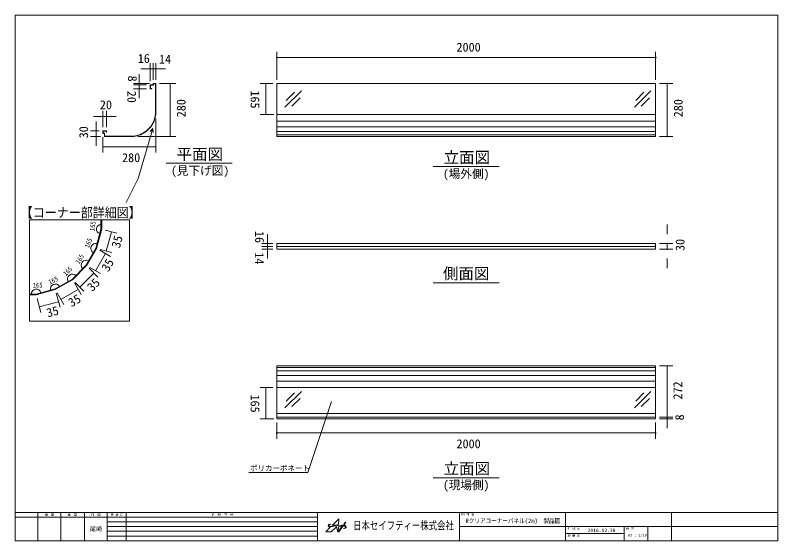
# Model space of a CAD drawing. Units: millimetres, scale not verified. Extents: x -2012 to 2012, y -1388 to 1388.
import ezdxf
from ezdxf.enums import TextEntityAlignment as Align

# ---------------------------------------------------------------- set-up
doc = ezdxf.new("R2010")
doc.units = ezdxf.units.MM
doc.header["$LTSCALE"] = 8
doc.header["$PDMODE"] = 32
doc.header["$PDSIZE"] = 4
for name, color, linetype, lineweight in [('0-0_(2m)Rｺｰﾅｰﾊﾟﾈﾙ', 7, 'Continuous', 9), ('0-1_0', 7, 'Continuous', 9), ('1-0_ﾛｺﾞ', 4, 'Continuous', 5), ('1-1_図面枠', 7, 'Continuous', 9)]:
    doc.layers.add(name, color=color, linetype=linetype, lineweight=lineweight)
doc.styles.add('ＭＳ ゴシック', font='')
doc.styles.get('ＭＳ ゴシック').set_extended_font_data('MS Gothic')

msp = doc.modelspace()

# ---------------------------------------------------------------- linework, layer by layer
at = {"layer": '0-0_(2m)Rｺｰﾅｰﾊﾟﾈﾙ'}
for p, q in [((-2012.5, 1387.5), (-2012.5, -1387.5)), ((-1284.182, 1019.213), (-1300.182, 1019.198)), ((-1300.182, 1019.198), (-1300.164, 999.198)), ((-1270.189, 1027.226), (-1284.189, 1027.213)), ((-1284.189, 1027.213), (-1284.182, 1019.213)), ((-1271.388, 1026.025), (-1282.988, 1026.014)), ((-1271.388, 1026.025), (-1271.388, 862.651)), ((-1270.189, 1027.226), (-1270.189, 862.651)), ((-632.09, 1027.226), (-632.09, 747.223)), ((-632.09, 1027.226), (1367.91, 1027.226)), ((1367.91, 1027.226), (1367.91, 747.223)), ((-1291.664, 999.206), (-1300.164, 999.198)), ((-1291.665, 1000.406), (-1298.965, 1000.399)), ((-1291.665, 1000.406), (-1291.664, 999.206)), ((-588.736, 901.445), (-501.748, 988.433)), ((-581.758, 937.962), (-538.265, 981.455)), ((1255.629, 901.445), (1342.617, 988.433)), ((1262.606, 937.962), (1306.1, 981.455)), ((-552.046, 908.248), (-508.551, 951.742)), ((1292.319, 908.248), (1335.813, 951.742)), ((-1280.446, 828.844), (-1271.388, 862.651)), ((-1279.247, 828.844), (-1270.189, 862.651)), ((-1270.189, 862.651), (-1271.388, 862.651)), ((1367.91, 862.651), (-632.09, 862.651)), ((-1297.507, 799.293), (-1280.446, 828.844)), ((-1296.747, 798.533), (-1279.247, 828.844)), ((-1280.446, 828.844), (-1279.247, 828.844)), ((1367.91, 828.844), (-632.09, 828.844)), ((-1530.148, 777.223), (-1550.148, 777.223)), ((-1550.148, 763.223), (-1550.148, 777.223)), ((-1531.348, 776.023), (-1548.948, 776.023)), ((-1531.348, 768.723), (-1531.348, 776.023)), ((-1530.148, 768.723), (-1531.348, 768.723)), ((-1530.148, 768.723), (-1530.148, 777.223)), ((-1321.496, 774.983), (-1351.807, 757.483)), ((-1321.496, 773.784), (-1351.807, 756.284)), ((-1321.496, 773.784), (-1296.747, 798.533)), ((-1321.496, 773.784), (-1321.496, 774.983)), ((1367.91, 798.538), (-632.09, 798.538)), ((1367.91, 773.784), (-632.09, 773.784)), ((-1542.148, 763.223), (-1550.148, 763.223)), ((-1542.15, 747.225), (-1385.614, 747.223)), ((-1542.148, 747.223), (-1542.148, 763.223)), ((-1540.948, 748.423), (-1540.948, 764.423)), ((-1540.948, 748.423), (-1385.614, 748.423)), ((-1351.807, 757.483), (-1385.614, 748.425)), ((-1351.807, 756.284), (-1385.614, 747.226)), ((-1385.614, 747.225), (-1385.614, 748.423)), ((-1351.807, 757.483), (-1351.807, 756.284)), ((1367.91, 756.284), (-632.09, 756.284)), ((-632.09, 747.223), (1367.91, 747.223)), ((-1559.899, 306.347), (-1559.898, 257.618)), ((-1556.302, 306.347), (-1556.302, 257.618)), ((-1587.074, 156.196), (-1559.898, 257.618)), ((-1583.478, 156.196), (-1556.302, 257.618)), ((-1556.302, 257.618), (-1559.898, 257.618)), ((-632.09, 182.294), (1367.91, 182.294)), ((-632.09, 166.294), (1367.91, 166.294)), ((1367.91, 182.294), (1367.91, 152.294)), ((-1638.258, 67.543), (-1587.074, 156.196)), ((-1635.978, 65.263), (-1583.478, 156.196)), ((-1587.074, 156.196), (-1583.478, 156.196)), ((-1710.223, -8.983), (-1635.978, 65.263)), ((-1710.223, -5.386), (-1801.156, -57.886)), ((-1710.223, -8.983), (-1801.156, -61.483)), ((-1710.223, -8.983), (-1710.223, -5.386)), ((-1801.156, -57.886), (-1902.578, -85.062)), ((-1801.156, -61.483), (-1902.578, -88.659)), ((-1801.156, -57.886), (-1801.156, -61.483)), ((-1937.705, -85.066), (-1902.578, -85.066)), ((-1937.705, -88.662), (-1902.578, -88.666)), ((-1902.578, -88.662), (-1902.578, -85.066)), ((-632.09, -743.383), (-632.09, -463.382)), ((-632.09, -463.382), (1367.91, -463.382)), ((1367.91, -472.442), (-632.09, -472.442)), ((1367.91, -743.383), (1367.91, -463.382)), ((1367.91, -489.942), (-632.09, -489.942)), ((1367.91, -514.696), (-632.09, -514.696)), ((1367.91, -545.002), (-632.09, -545.002)), ((1367.91, -578.81), (-632.09, -578.81)), ((-588.736, -686.116), (-501.748, -599.128)), ((1255.629, -686.116), (1342.617, -599.128)), ((-581.758, -649.599), (-538.265, -606.105)), ((-552.046, -679.312), (-508.551, -635.818)), ((1262.606, -649.599), (1306.1, -606.105)), ((1292.319, -679.312), (1335.813, -635.818)), ((-632.09, -715.383), (1367.91, -715.383)), ((-632.09, -735.383), (1367.91, -735.383)), ((-632.09, -743.383), (1367.91, -743.383))]:
    msp.add_line(p, q, dxfattribs=at)
for points in [[(-1282.988, 1026.014), (-1282.981, 1018.014), (-1298.981, 1017.999), (-1298.965, 1000.399)], [(-1540.948, 764.423), (-1548.948, 764.423), (-1548.948, 776.023)], [(-1321.496, 774.983), (-1297.507, 799.293), (-1296.744, 798.539)], [(-632.09, 182.294), (-632.09, 152.294), (1367.91, 152.294)], [(-1710.223, -5.386), (-1638.258, 67.543), (-1635.966, 65.282)]]:
    msp.add_lwpolyline(points, dxfattribs=at)
at = {"layer": '0-1_0'}
for p, q in [((-632.09, 1047.226), (-632.09, 1194.872)), ((1367.91, 1047.226), (1367.91, 1194.872)), ((-1300.182, 1039.198), (-1300.182, 1134.845)), ((-1284.182, 1047.198), (-1284.182, 1134.845)), ((-1284.182, 1047.198), (-1284.182, 1134.845)), ((-1270.182, 1047.198), (-1270.182, 1134.845)), ((1367.91, 1164.872), (-632.09, 1164.872)), ((-582.09, 1164.872), (1317.91, 1164.872)), ((-1300.182, 1104.845), (-1350.182, 1104.845)), ((-1284.182, 1104.845), (-1334.182, 1104.845)), ((-1284.182, 1104.845), (-1300.182, 1104.845)), ((-1284.182, 1104.845), (-1234.182, 1104.845)), ((-1270.182, 1104.845), (-1284.182, 1104.845)), ((-1270.182, 1104.845), (-1220.182, 1104.845)), ((-1357.828, 1027.198), (-1357.828, 1077.198)), ((-1357.828, 1019.198), (-1357.828, 1069.198)), ((-1304.182, 1027.198), (-1387.828, 1027.198)), ((-1320.182, 1019.198), (-1387.828, 1019.198)), ((-1320.182, 1019.198), (-1387.828, 1019.198)), ((-1357.828, 1027.198), (-1357.828, 1019.198)), ((-1357.828, 1019.198), (-1357.828, 969.198)), ((-1357.828, 1019.198), (-1357.828, 999.198)), ((-1250.189, 1027.226), (-1165.326, 1027.226)), ((-1195.326, 1027.226), (-1195.326, 747.226)), ((-652.09, 1027.226), (-719.97, 1027.226)), ((-689.97, 862.651), (-689.97, 1027.226)), ((1387.91, 1027.226), (1458.485, 1027.226)), ((1428.485, 747.223), (1428.485, 1027.226)), ((-1320.182, 999.198), (-1387.828, 999.198)), ((-1357.828, 999.198), (-1357.828, 949.198)), ((1428.485, 977.226), (1428.485, 797.223)), ((-1550.148, 852.299), (-1600.148, 852.299)), ((-1550.148, 797.223), (-1550.148, 882.299)), ((-1530.148, 852.299), (-1550.148, 852.299)), ((-1530.148, 797.223), (-1530.148, 882.299)), ((-1530.148, 852.299), (-1480.148, 852.299)), ((-647.412, 862.651), (-719.97, 862.651)), ((-1585.148, 777.223), (-1585.148, 827.223)), ((-1270.146, 842.651), (-1270.146, 663.199)), ((-1570.148, 777.223), (-1615.148, 777.223)), ((-1585.148, 777.223), (-1585.148, 747.223)), ((-1286.158, 790.271), (-1362.866, 526.29)), ((-1286.158, 790.271), (-1299.886, 772.732)), ((-1286.158, 790.271), (-1283.984, 768.928)), ((-1562.148, 747.223), (-1615.148, 747.223)), ((-1585.148, 747.223), (-1585.148, 697.223)), ((-1550.148, 743.223), (-1550.148, 663.199)), ((-1365.614, 747.226), (-1165.326, 747.226)), ((1387.91, 747.223), (1458.485, 747.223)), ((-1270.146, 693.199), (-1550.148, 693.199)), ((-1362.866, 526.29), (-1427.074, 399.455)), ((-1937.705, 306.347), (-1937.705, -227.466)), ((1428.485, 232.294), (1428.485, 282.294)), ((-680.634, 182.294), (-680.634, 232.294)), ((-680.634, 166.294), (-680.634, 216.294)), ((-652.09, 182.294), (-710.634, 182.294)), ((-652.09, 166.294), (-710.634, 166.294)), ((-652.09, 166.294), (-710.634, 166.294)), ((-680.634, 166.294), (-680.634, 182.294)), ((-680.634, 166.294), (-680.634, 116.294)), ((-680.634, 152.294), (-680.634, 166.294)), ((1387.91, 182.294), (1458.485, 182.294)), ((-652.09, 152.294), (-710.634, 152.294)), ((-680.634, 152.294), (-680.634, 102.294)), ((1387.91, 152.294), (1458.485, 152.294)), ((1428.485, 102.294), (1428.485, 52.294)), ((-1937.705, -227.466), (-1409.279, -227.466)), ((1387.91, -463.382), (1458.485, -463.382)), ((1428.485, -463.382), (1428.485, -735.383)), ((-652.09, -578.81), (-719.97, -578.81)), ((-689.97, -743.383), (-689.97, -578.81)), ((-342.509, -652.474), (-467.992, -1026.381)), ((1428.485, -735.383), (1428.485, -685.383)), ((-647.412, -743.383), (-719.97, -743.383)), ((-632.09, -763.383), (-632.09, -848.489)), ((1367.91, -763.383), (1367.91, -848.489)), ((1387.91, -735.383), (1458.485, -735.383)), ((1387.91, -735.383), (1458.485, -735.383)), ((1387.91, -743.383), (1458.485, -743.383)), ((1428.485, -735.383), (1428.485, -743.383)), ((1428.485, -743.383), (1428.485, -793.383)), ((-632.09, -818.489), (1367.91, -818.489)), ((1317.91, -818.489), (-582.09, -818.489))]:
    msp.add_line(p, q, dxfattribs=at)
at = {"layer": '0-1_0', "color": 2}
for p, q in [((-1536.982, 252.442), (-1476.238, 236.166)), ((-1532.392, 142.502), (-1505.216, 243.93)), ((-1588.628, 37.922), (-1536.128, 128.861)), ((-1566.156, 146.197), (-1510.147, 113.862)), ((-1564.158, 151.014), (-1503.414, 134.738)), ((-1621.834, 51.122), (-1575.709, 5)), ((-1618.656, 55.258), (-1562.647, 22.922)), ((-1671.169, -48.04), (-1596.923, 26.212)), ((-1700.222, -26.303), (-1665.084, -87.157)), ((-1696.081, -23.131), (-1649.955, -69.253)), ((-1791.155, -78.81), (-1756.017, -139.663)), ((-1771.018, -113.683), (-1680.086, -61.177)), ((-1897.401, -107.984), (-1877.685, -181.547)), ((-1795.978, -80.801), (-1776.262, -154.365)), ((-1885.451, -152.57), (-1784.029, -125.387))]:
    msp.add_line(p, q, dxfattribs=at)
at = {"layer": '0-1_0'}
for points in [[(-1937.705, 306.347), (-1409.279, 306.347), (-1409.279, -227.466)], [(1428.485, 182.294), (1428.485, 152.294), (1428.485, 182.294)]]:
    msp.add_lwpolyline(points, dxfattribs=at)
at = {"layer": '0-1_0', "color": 4, "lineweight": 5}
for centre, radius, start, end in [((-1559.898, 257.618), 24.338, 90.001, 255), ((-1587.074, 156.196), 26.153, 75, 240), ((-1638.258, 67.543), 26.153, 60, 225.381), ((-1710.223, -5.386), 26.153, 45.381, 210), ((-1801.156, -57.886), 26.153, 30, 195), ((-1902.578, -85.062), 26.153, 15, 180.007)]:
    msp.add_arc(centre, radius, start, end, dxfattribs=at)
at = {"layer": '0-1_0'}
for p in [(-632.09, 1164.872), (1367.91, 1164.872), (1428.485, 1027.226), (1428.485, 747.223), (1428.485, 182.294), (1428.485, 152.294), (-632.09, -818.489), (1367.91, -818.489)]:
    msp.add_point(p, dxfattribs=at)
at = {"layer": '1-0_ﾛｺﾞ'}
for p, q in [((-345.914, -1300.407), (-346.642, -1300.367)), ((-306.41, -1313.186), (-297.242, -1311.893)), ((-279.538, -1321.914), (-275.94, -1321.905))]:
    msp.add_line(p, q, dxfattribs=at)
for points in [[(-339.8, -1306.425), (-305.248, -1272.005), (-305.16, -1272.25), (-306.098, -1302.382), (-313.616, -1303.446)], [(-350.008, -1316.552), (-373.511, -1340.049), (-373.409, -1340.078), (-345.478, -1340.102), (-344.827, -1339.678), (-316.118, -1313.733), (-310.538, -1340.112), (-305.218, -1340.112), (-282.686, -1310.374), (-278.999, -1310.359)], [(-288.315, -1305.616), (-304.054, -1307.049), (-314.423, -1308.289), (-332.198, -1310.865)], [(-286.12, -1310.567), (-307.225, -1338.439), (-306.41, -1313.186)]]:
    msp.add_lwpolyline(points, dxfattribs=at)
msp.add_lwpolyline([(-277.962, -1299.615), (-275.034, -1300.17), (-266.637, -1289.065), (-271.528, -1291.15)], close=True, dxfattribs=at)
for centre, radius, start, end in [((-354.263, -1308.022), 5.907, 137.3376, 189.71275), ((-356.528, -1308.409), 3.61, 189.71275, 211.14694), ((-348.294, -1303.432), 13.231, 211.14694, 262.55517), ((-351.988, -1310.118), 9.002, 107.54618, 137.3376), ((-352.927, -1307), 4.674, 114.83245, 184.93336), ((-354.81, -1307.163), 2.784, 184.93336, 245.82613), ((-345.45, -1286.31), 25.641, 245.82613, 271.56003), ((-343.834, -1326.651), 26.326, 94.53365, 114.83245), ((-346.741, -1326.714), 26.407, 94.87761, 107.54618), ((-347.564, -1317.065), 16.723, 86.83781, 94.87761), ((-347.692, -1203.959), 108.022, 271.56003, 278.24678), ((-381.357, -824.587), 483.626, 274.92935, 278.0518), ((-381.357, -824.587), 483.626, 274.92935, 278.0518), ((-260.943, -1569.143), 259.798, 95.56117, 98.03149), ((-281.734, -1363.809), 58.564, 89.15854, 96.45212), ((-281.262, -1331.628), 26.379, 63.69068, 89.15854), ((-280.054, -1302.301), 19.62, 271.50312, 302.01879), ((-278.906, -1334.826), 24.467, 73.31829, 90.21697), ((-275.974, -1308.49), 13.415, 270.14682, 315.9742), ((-273.678, -1317.377), 6.251, 36.42787, 73.31829), ((-271.59, -1315.836), 3.656, 302.01879, 36.42787), ((-273.17, -1315.262), 8.122, 8.17288, 63.69068), ((-269.511, -1314.737), 4.426, 315.9742, 8.17288)]:
    msp.add_arc(centre, radius, start, end, dxfattribs=at)
at = {"layer": '1-1_図面枠'}
for p, q in [((2012.5, -1237.5), (2012.5, 1387.5)), ((-1215.4, 605.763), (-867.939, 605.763)), ((194.18, 588.579), (541.641, 588.579)), ((194.18, -24.662), (541.641, -24.662)), ((-779.126, -1026.381), (-467.992, -1026.381)), ((194.18, -1054.494), (541.641, -1054.494)), ((-2012.5, -1237.5), (2012.5, -1237.5)), ((-1892.5, -1237.5), (-1892.5, -1387.5)), ((-1772.5, -1237.5), (-1772.5, -1387.5)), ((-1647.5, -1237.5), (-1647.5, -1387.5)), ((-1527.5, -1237.5), (-1527.5, -1387.5)), ((-1427.5, -1237.5), (-1427.5, -1387.5)), ((-417.5, -1237.5), (-417.5, -1387.5)), ((332.5, -1237.5), (332.5, -1387.5)), ((892.5, -1237.5), (892.5, -1387.5)), ((1452.5, -1237.5), (1452.5, -1387.5)), ((-2012.5, -1262.5), (-417.5, -1262.5)), ((-1527.5, -1287.5), (-417.5, -1287.5)), ((-1527.5, -1312.5), (-417.5, -1312.5)), ((332.5, -1312.5), (2012.5, -1312.5)), ((1202.5, -1312.5), (1202.5, -1387.5)), ((1327.5, -1312.5), (1327.5, -1387.5)), ((-1527.5, -1337.5), (-417.5, -1337.5)), ((-1527.5, -1362.5), (-417.5, -1362.5)), ((1202.5, -1350), (892.5, -1350))]:
    msp.add_line(p, q, dxfattribs=at)
for points in [[(-2012.5, -1387.5), (2012.5, -1387.5), (2012.5, 1387.5), (-2012.5, 1387.5)], [(-2012.5, 1387.5), (-2012.5, -1237.5), (2012.5, -1237.5)]]:
    msp.add_lwpolyline(points, dxfattribs=at)

# ---------------------------------------------------------------- texts
at = {"layer": '0-1_0', "color": 2, "style": 'ＭＳ ゴシック'}
for s, p in [('2000', (316.71, 1181.472)), ('16', (-1365.857, 1121.976)), ('14', (-1253.598, 1117.635)), ('20', (-1565.748, 877.13)), ('280', (-1448.547, 597.861)), ('2000', (316.71, -912.965))]:
    msp.add_text(s, height=46.92, dxfattribs=at).set_placement(p, align=Align.BOTTOM_LEFT)
for s, rotation, p in [('8', 270, (-1431.418, 1068.635)), ('20', 270, (-1434.969, 988.723)), ('165', 270, (-784.187, 990.582)), ('280', 90, (-1099.326, 848.825)), ('280', 90, (1524.635, 848.825)), ('30', 90, (-1613.928, 737.623)), ('16', 270, (-760.285, 247.968)), ('35', 75.001, (-1447.345, 151.538)), ('30', 90, (1534.301, 142.694)), ('14', 270, (-761.606, 135.71)), ('35', 60.002, (-1508.87, 22.371)), ('35', 45.003, (-1595.814, -84.418)), ('35', 30.003, (-1708.859, -167.423)), ('35', 15.003, (-1836.949, -221.819)), ('272', 90, (1522.084, -641.782)), ('165', 270, (-784.187, -615.452)), ('8', 90, (1531.614, -752.183))]:
    msp.add_text(s, height=46.92, rotation=rotation, dxfattribs=at).set_placement(p, align=Align.BOTTOM_LEFT)
at = {"layer": '0-1_0', "color": 2, "style": 'ＭＳ ゴシック', "width": 0.8}
for rotation, p in [(82.501, (-1586.469, 245.599)), (67.925, (-1616.466, 153.353)), (57.535, (-1668.916, 67.422)), (45.095, (-1739.349, 2.829)), (25.038, (-1826.653, -42.212)), (0.418, (-1920.025, -58.945))]:
    msp.add_text('165', height=26.28, rotation=rotation, dxfattribs=at).set_placement(p, align=Align.BOTTOM_LEFT)
at = {"layer": '1-0_ﾛｺﾞ', "color": 7, "style": 'ＭＳ ゴシック', "width": 0.75}
msp.add_text('日本セイフティー株式会社', height=42.23, dxfattribs=at).set_placement((-229.15, -1341.005), align=Align.BOTTOM_LEFT)
at = {"layer": '1-1_図面枠', "style": 'ＭＳ ゴシック'}
for s, height, p in [('平面図', 60.06, (-1161.106, 605.822)), ('立面図', 60.06, (248.474, 588.638)), ('(見下げ図)', 45.04, (-1190.062, 530.902)), ('(場外側)', 45.04, (245.03, 513.718)), ('側面図', 60.06, (245.03, -24.603)), ('ポリカーボネート', 28.15, (-772.732, -1027.294)), ('立面図', 60.06, (248.474, -1054.435)), ('(現場側)', 45.04, (245.03, -1129.354)), ('検\u3000図', 11.73, (-1856.5, -1259.6)), ('検\u3000図', 11.73, (-1736.5, -1259.6)), ('作\u3000図', 11.73, (-1611.5, -1259.6)), ('更 新 日', 11.73, (-1509.5, -1259.6)), ('更\u3000新\u3000内\u3000容', 11.73, (-976.974, -1258.063)), ('図 面 名', 11.73, (342.5, -1257.1)), ('尾崎', 23.46, (-1619.5, -1344.2)), ('作 成 日\u3000', 11.73, (902.5, -1332.1)), ('2016.12.28', 18.77, (1009.031, -1347.503)), ('縮 尺', 11.73, (1212.5, -1332.1)), ('更 新 日\u3000', 11.73, (902.5, -1369.6)), ('A3 : 1/10', 14.08, (1221.96, -1369.548))]:
    msp.add_text(s, height=height, dxfattribs=at).set_placement(p, align=Align.BOTTOM_LEFT)
at = {"layer": '1-1_図面枠', "style": 'ＭＳ ゴシック', "width": 0.9}
for s, height, p in [('【コーナー部詳細図】', 51.61, (-1983.517, 304.352)), ('Rクリアコーナーパネル(2m)\u3000製品図', 23.46, (364.233, -1300.842))]:
    msp.add_text(s, height=height, dxfattribs=at).set_placement(p, align=Align.BOTTOM_LEFT)

doc.saveas('drawing.dxf')
